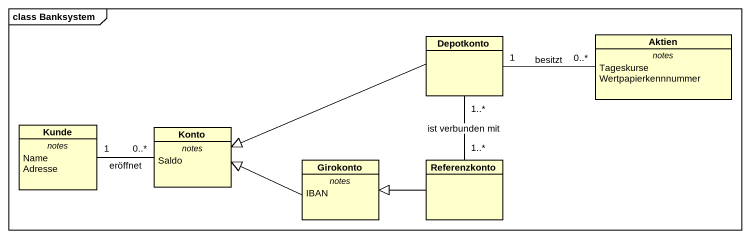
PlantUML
@startuml
mainframe class Banksystem
hide circle
hide empty members
class Depotkonto
class Aktien {
  -- notes --
  Tageskurse
  Wertpapierkennnummer
}
class Kunde {
  -- notes --
  Name
  Adresse
}
class Konto {
  -- notes --
  Saldo
}
class Girokonto {
  -- notes --
  IBAN
}
class Referenzkonto
Depotkonto "1" -right- "0..*" Aktien : besitzt
Depotkonto -left-|> Konto
Depotkonto "1..*" -- "1..*" Referenzkonto : ist verbunden mit
Kunde "1" -right- "0..*" Konto : eröffnet
Girokonto -left-|> Konto
Referenzkonto -left-|> Girokonto
@enduml
